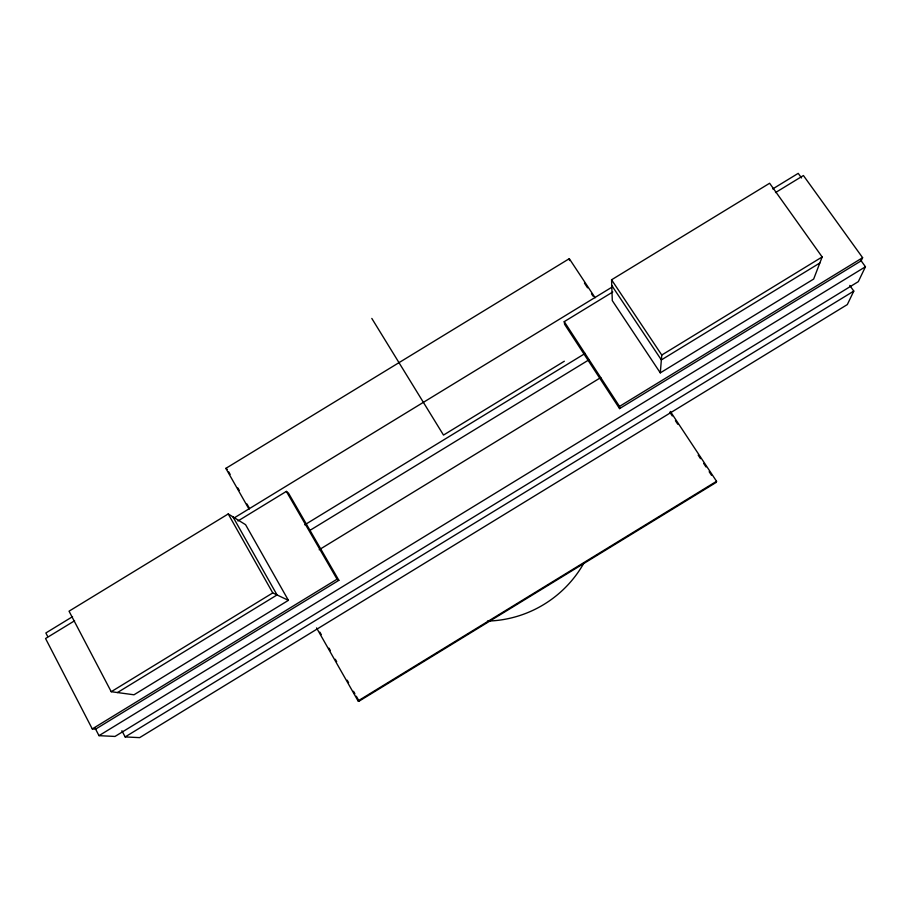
<?xml version="1.0" encoding="UTF-8"?>
<svg xmlns="http://www.w3.org/2000/svg" width="911" height="911" viewBox="0 0 911 911"><rect width="100%" height="100%" fill="white"/><g stroke="black" fill="none" stroke-linecap="round" stroke-linejoin="round"><path stroke-width="1.37" d="M660.293 372.861L661.762 355.039L611.566 279.791L769.624 183.248L822.155 256.959L813.66 279.062L660.293 372.861L612.294 300.619L611.566 279.791M670.348 411.442L716.558 481.304L716.217 482.386L359.105 701.151L358.057 700.923L316.572 627.941M775.489 192.585L803.411 175.527L862.626 257.699L861.168 260.819L619.571 408.606L564.626 324.327L564.239 321.64L612.796 291.975M849.747 285.428L853.789 291.087L847.332 304.559L139.634 737.637L125.149 736.931L121.915 730.747M860.508 259.908L865.45 266.764L858.31 281.647L115.002 736.441L98.992 735.667L95.086 728.117M358.057 700.923L716.558 481.304M249.056 509.192L225.848 468.368L569.295 258.678L595.145 297.76M228.228 513.952L69.042 611.19L111.222 691.711L133.985 694.786L288.4 600.338L245.571 524.679L228.228 513.952L272.765 592.924L288.4 600.338M72.55 616.667L45.857 632.974L47.759 636.652M233.945 518.063L612.556 286.783M772.733 188.93L798.218 173.363L801.543 177.975M74.588 620.778L45.55 638.52L92.273 728.925L95.609 729.13L338.869 580.318L288.445 493.056L286.35 491.405L237.953 520.978M564.33 361.234L443.498 435.082L371.813 318.429M304.718 524.838L585.169 353.422M309.774 530.475L588.757 359.936M319.18 549.732L600.804 377.541M111.222 691.711L272.765 592.924M661.762 355.039L822.155 256.959M117.462 692.554L277.046 594.951L232.977 516.89M819.82 263.017L661.363 359.925L611.759 285.496M92.273 728.925L337.059 579.191L338.869 580.318M619.571 408.606L619.514 406.408L862.626 257.699M98.992 735.667L865.45 266.764M125.149 736.931L853.789 291.087M225.848 468.368L227.34 469.461M584.429 283.082L587.561 287.83M591.49 293.763L593.05 296.132M669.938 412.398L672.284 415.951M675.427 420.7L677.784 424.253M698.179 455.101L700.536 458.666M703.668 463.403L706.025 466.967M709.157 471.716L711.514 475.269M564.239 321.64L619.514 406.408M286.35 491.405L337.059 579.191M228.741 471.921L230.141 474.392M237.851 487.943L239.251 490.403M246.961 503.965L249.067 507.666M319.863 632.143L321.264 634.603M328.973 648.154L330.374 650.625M335.282 659.257L336.683 661.716M347.193 680.198L348.594 682.669M353.502 691.29L354.903 693.761M356.303 696.22L359.105 701.151M569.295 258.678L569.523 260.546M584.076 562.725A112.133 109.901 -29.5 0 1 487.465 621.086"/></g></svg>
